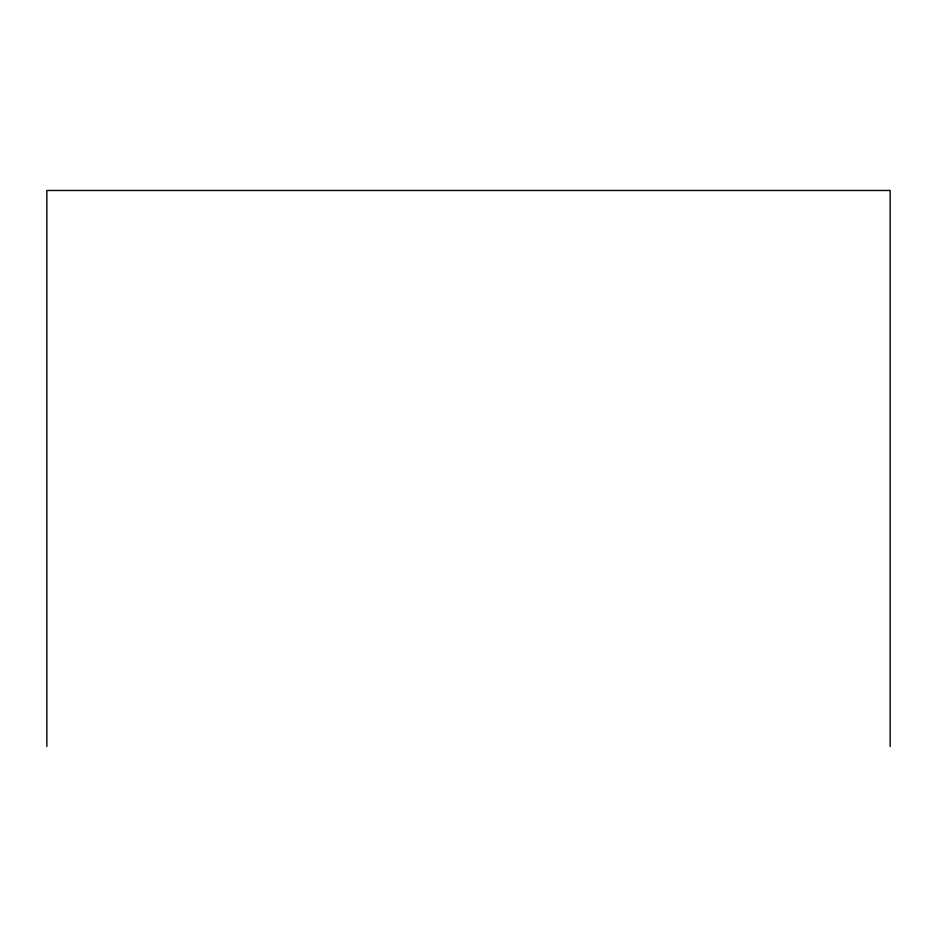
<?xml version="1.0" encoding="UTF-8"?>
<svg xmlns="http://www.w3.org/2000/svg" width="937" height="937" viewBox="0 0 937 937"><rect width="100%" height="100%" fill="white"/><g stroke="black" fill="none" stroke-linecap="round" stroke-linejoin="round"><path stroke-width="1.41" d="M890.15 746.52L890.15 190.48L46.85 190.48L46.85 746.52"/></g></svg>
